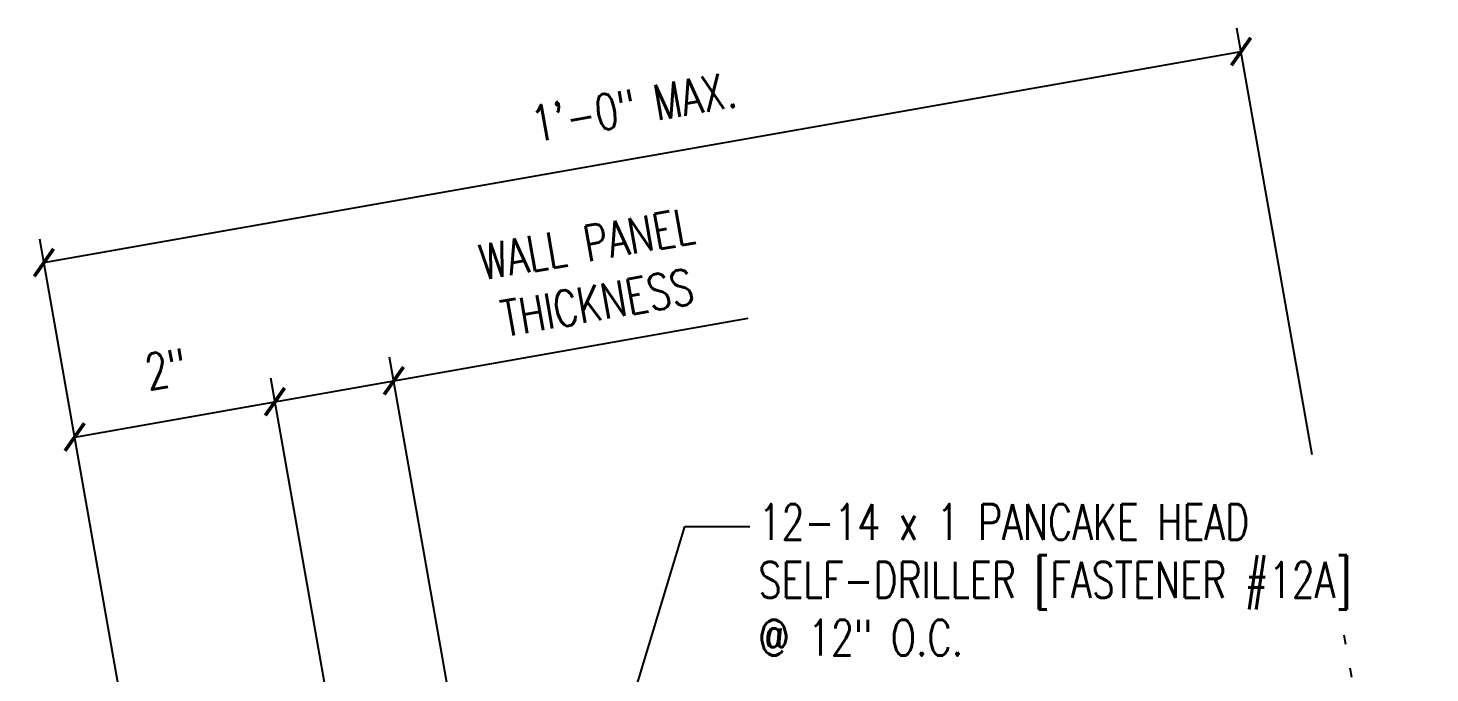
# Model space of a CAD drawing. Header units: inches. Extents: x -1 to 44.3, y 6.7 to 42.1.
# Drawn here: x 18.73 to 33.43, y 30.31 to 37.07 of the extents above; entities that cross this region are included whole.
import ezdxf

# ---------------------------------------------------------------- set-up
doc = ezdxf.new("R2010")
doc.units = ezdxf.units.IN
doc.header["$MEASUREMENT"] = 0
doc.linetypes.add('DOT', pattern=[0.25, 0, -0.25])
doc.layers.add('DIM', color=2, linetype='Continuous')
doc.layers.add('TEXT', color=2, linetype='Continuous')
doc.styles.add('TEXT', font='SIMPLEX', dxfattribs={"width": 0.75, "height": 6})
doc.styles.add('TEXT1', font='ROMANS.shx', dxfattribs={"width": 0.75, "height": 0.375})
doc.dimstyles.new('DETAIL', dxfattribs={"dimscale": 4, "dimtxt": 0.375, "dimasz": 0.0625, "dimexe": 0.0625, "dimexo": 0.125, "dimgap": 0.0625, "dimtad": 1, "dimdec": 4, "dimzin": 3, "dimdsep": 46, "dimlunit": 4, "dimtxsty": 'TEXT1', "dimblk": 'ARCHTICK', "dimcen": 0.0625, "dimclrd": 7, "dimclre": 7, "dimclrt": 2, "dimadec": 0, "dimazin": 0, "dimtfac": 0.59375, "dimtdec": 4, "dimtmove": 0, "dimatfit": 3, "dimfxl": 0, "dimfrac": 2, "dimtolj": 1, "dimtzin": 3, "dimarcsym": 0})
doc.dimstyles.new('DETAIL$7', dxfattribs={"dimscale": 4, "dimtxt": 6, "dimasz": 0.125, "dimexe": 0.0625, "dimexo": 0.125, "dimgap": 0.0625, "dimtad": 1, "dimdec": 5, "dimzin": 3, "dimdsep": 46, "dimlunit": 4, "dimtxsty": 'TEXT', "dimblk": 'ARCHTICK', "dimcen": 0.0625, "dimclrd": 7, "dimclre": 7, "dimclrt": 2, "dimadec": 0, "dimazin": 0, "dimtfac": 0.666667, "dimtdec": 5, "dimtmove": 0, "dimatfit": 3, "dimfxl": 0, "dimfrac": 2, "dimtolj": 1, "dimtzin": 3, "dimarcsym": 0})

# ---------------------------------------------------------------- blocks, each defined once
blk = doc.blocks.new('_ArchTick')
at = {"color": 0, "linetype": 'ByBlock', "const_width": 0.15}
blk.add_lwpolyline([(-0.5, -0.5), (0.5, 0.5)], dxfattribs=at)
blk = doc.blocks.new('*D8')
at = {"layer": 'DEFPOINTS', "color": 0, "linetype": 'Continuous'}
for p in [(22.566, 33.372), (23.659, 27.173), (22.412, 26.953)]:
    blk.add_point(p, dxfattribs=at)
at = {"layer": 'DIM', "color": 7, "linetype": 'Continuous', "lineweight": -2}
for p, q in [((22.566, 33.372), (26.281, 34.027)), ((23.572, 27.665), (22.522, 33.618)), ((22.325, 27.445), (21.275, 33.398)), ((21.319, 33.152), (22.566, 33.372))]:
    blk.add_line(p, q, dxfattribs=at)
at = {"layer": 'DIM', "color": 7, "linetype": 'Continuous', "lineweight": -2, "xscale": 0.25, "yscale": 0.25, "zscale": 0.25}
for p, rotation in [((22.566, 33.372), 9.999999999998309), ((21.319, 33.152), 189.9999999999984)]:
    blk.add_blockref('_ArchTick', p, dxfattribs=dict(at, rotation=rotation))
at = {"layer": 'DIM', "color": 2, "linetype": 'Continuous', "insert": (24.645, 34.5), "char_height": 0.375, "attachment_point": 5, "rotation": 10, "style": 'TEXT1'}
blk.add_mtext('\\A1;WALL PANEL\\PTHICKNESS', dxfattribs=at)
blk = doc.blocks.new('FD-F12A')
at = {"layer": 'TEXT', "style": 'TEXT1', "width": 0.75}
for s, p in [('12-14 x 1 PANCAKE HEAD', (0.0047, -0.0408)), ('SELF-DRILLER [FASTENER #12A]', (0.0047, -0.1926))]:
    blk.add_text(s, height=0.09375, dxfattribs=at).set_placement(p)
blk.add_attdef('(QUANTITY)', (0.0047, -0.3444), '', height=0.0938, dxfattribs=at)

msp = doc.modelspace()

# ---------------------------------------------------------------- linework, layer by layer
at = {"color": 7}
for p, q in [((32.19877, 32.59515), (31.40948, 37.07142)), ((18.89569, 34.61105), (31.45289, 36.82522)), ((20.24225, 26.97433), (18.85228, 34.85725)), ((22.34279, 27.34471), (21.27539, 33.39823)), ((19.21826, 32.78165), (21.3188, 33.15203)), ((20.24225, 26.97433), (19.17485, 33.02785))]:
    msp.add_line(p, q, dxfattribs=at)
at = {"layer": 'DIM', "color": 7, "linetype": 'Continuous'}
msp.add_line((22.3251, 27.44502), (21.27539, 33.39823), dxfattribs=at)
at = {"layer": 'DIM', "linetype": 'DOT'}
msp.add_line((32.53172, 30.70688), (33.43394, 25.59015), dxfattribs=at)

# ---------------------------------------------------------------- block references
at = {"color": 7, "xscale": 0.25, "yscale": 0.25, "zscale": 0.25}
for p, rotation in [((31.45289, 36.82522), 9.999999999999849), ((18.89569, 34.61105), 189.9999999999998), ((21.3188, 33.15203), 10.00000000000005), ((19.21826, 32.78165), 190.0000000000001)]:
    msp.add_blockref('_ArchTick', p, dxfattribs=dict(at, rotation=rotation))
at = {"layer": 'TEXT', "xscale": 4, "yscale": 4, "zscale": 4}
msp.add_blockref('FD-F12A', (26.37234, 31.86644), dxfattribs=at).add_auto_attribs({'(QUANTITY)': '@ 12" O.C.'})

# ---------------------------------------------------------------- texts
at = {"color": 2, "char_height": 0.375, "attachment_point": 5, "rotation": 10, "style": 'TEXT1'}
for s, insert in [('\\A1;1\'-0" MAX.', (25.08126, 36.24571)), ('\\A1;2"', (20.17551, 33.49441))]:
    msp.add_mtext(s, dxfattribs=dict(at, insert=insert))

# ---------------------------------------------------------------- dimensions: what is measured, and where the dimension line sits
at = {"layer": 'DIM', "linetype": 'Continuous'}
dim = msp.add_linear_dim(base=(22.56591, 33.37193), p1=(22.41193, 26.95261), p2=(23.65904, 27.17251), angle=190, text='WALL PANEL\\PTHICKNESS', dimstyle='DETAIL', dxfattribs=at)
dim.commit()
dim.dimension.update_dxf_attribs({"geometry": '*D8', "text_midpoint": (24.77555, 33.76154), "dimtype": 160})

# ---------------------------------------------------------------- leaders
msp.add_leader([(23.56297, 25.02588), (25.61806, 31.84437), (26.30136, 31.84437)], dimstyle='DETAIL$7')

doc.saveas('drawing.dxf')
